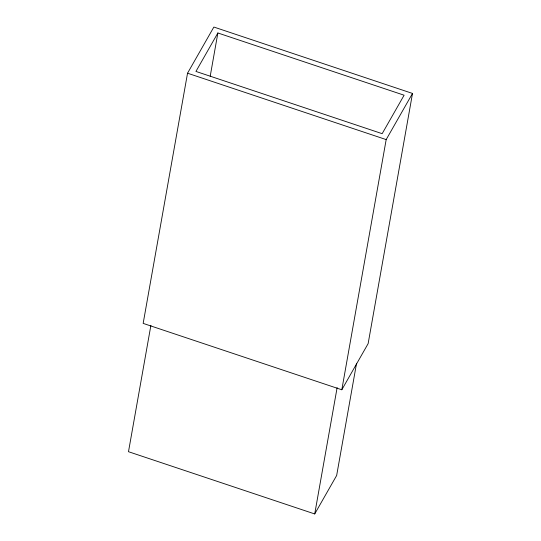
<?xml version="1.0" encoding="UTF-8"?>
<svg xmlns="http://www.w3.org/2000/svg" width="541" height="541" viewBox="0 0 541 541"><rect width="100%" height="100%" fill="white"/><g stroke="black" fill="none" stroke-linecap="round" stroke-linejoin="round"><path stroke-width="0.81" d="M187.538 73.204L143.162 323.39L341.811 389.777L368.137 343.623L412.506 93.437L213.864 27.05L187.538 73.204L386.179 139.598L412.506 93.437M150.898 325.371L128.494 451.708L314.72 513.95L336.658 475.485L356.56 363.282M210.212 76.193L217.874 32.974L404.107 95.209L382.162 133.674L195.937 71.432L217.874 32.974M314.72 513.95L337.131 387.613M341.811 389.777L386.179 139.598"/></g></svg>
